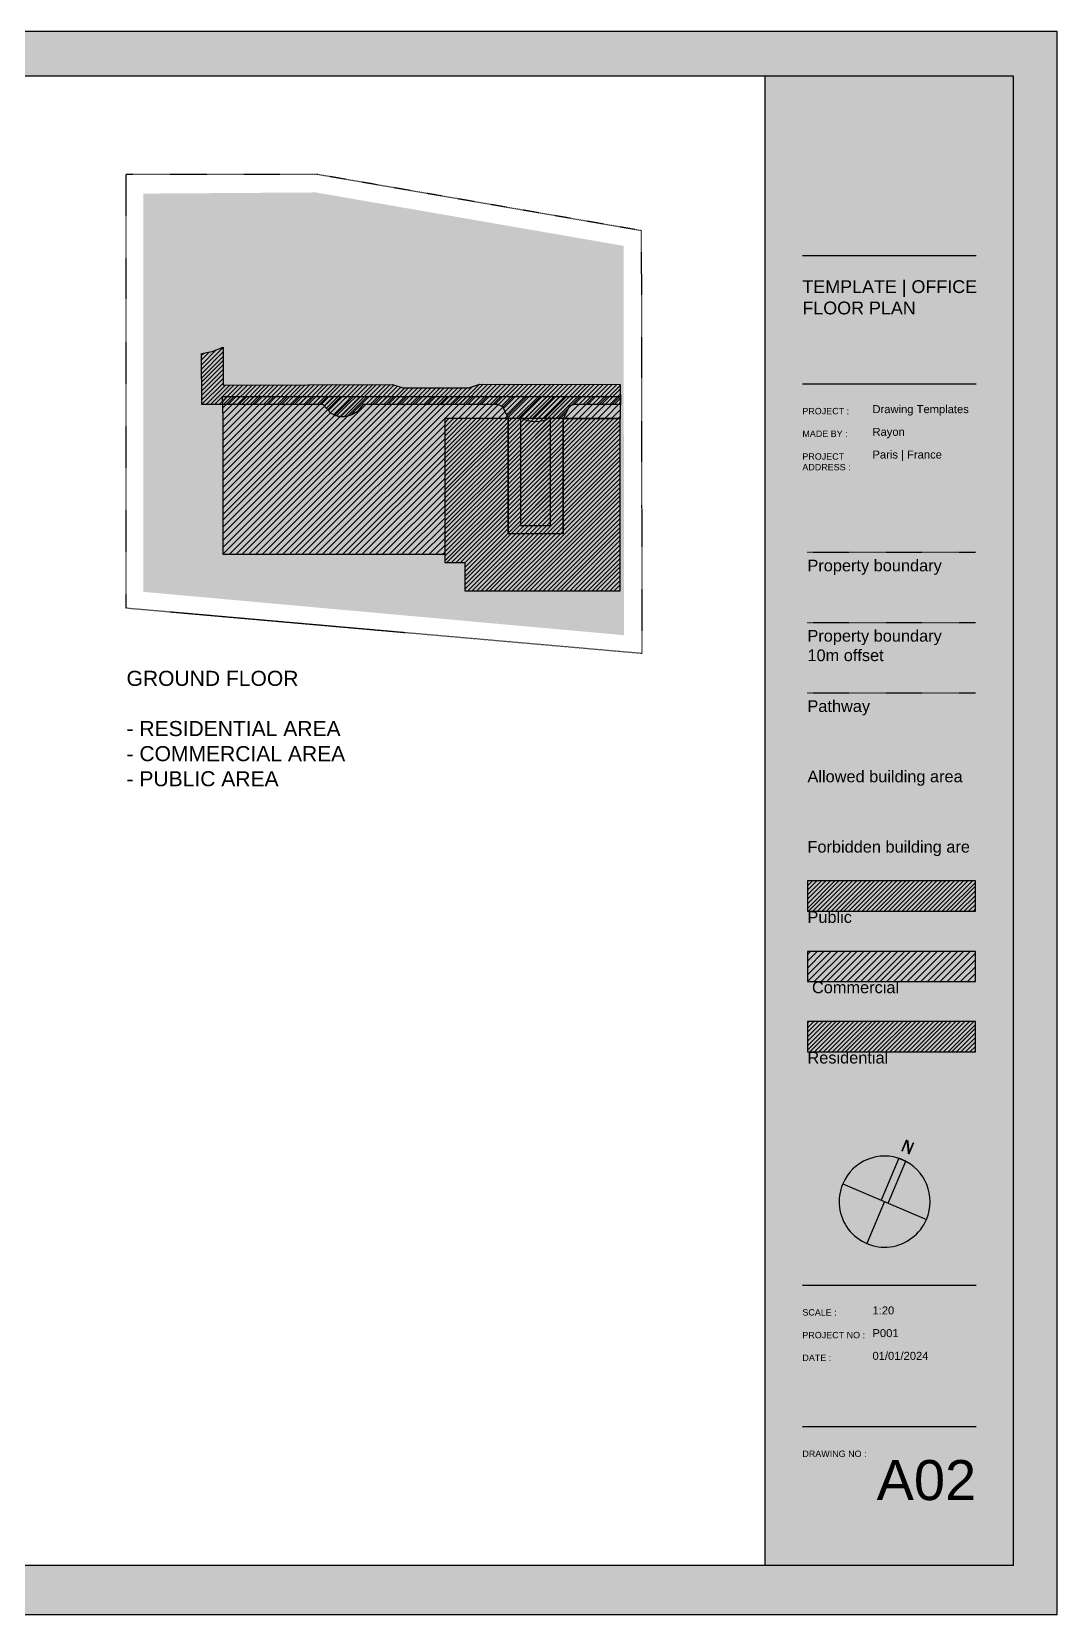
# Model space of a CAD drawing. Header units: metres. Extents: x 183920 to 188551, y 20757 to 23715.
# Drawn here: x 185372.6 to 185576.8, y 21119.2 to 21434.5 of the extents above; entities that cross this region are included whole.
import ezdxf

# ---------------------------------------------------------------- set-up
doc = ezdxf.new("R2010")
doc.units = ezdxf.units.M
for name, pattern in [('Commercial', [0]), ('Light Grey Page Line', [0]), ('Page Lines', [0]), ('Path', [0.00111125, 0.0003175, -0.00015875, 0.0003175, -0.00015875, 0, -0.00015875]), ('Property boundary', [0.00111125, 0.0003175, -0.00015875, 0.0003175, -0.00015875, 0, -0.00015875]), ('Public', [0]), ('Residential', [0]), ('Style', [0.00111125, 0.0003175, -0.00015875, 0.0003175, -0.00015875, 0, -0.00015875]), ('Style Grey Hatch  Line', [0])]:
    doc.linetypes.add(name, pattern=pattern)
for name, color, linetype, true_color in [('Imported blocks_1', 7, 'Continuous', 0xc57dd9), ('PDF Import', 7, 'Continuous', 0xff1493), ('Title blocks & Legend', 7, 'Continuous', 0xf890f8), ('Walls', 7, 'Continuous', 0x68db4c), ('Zoning', 7, 'Continuous', 0x47d2e2)]:
    doc.layers.add(name, color=color, linetype=linetype, true_color=true_color)
doc.styles.add('Logo Text A3', font='', dxfattribs={"height": 0.0024})
doc.styles.add('Sheet Number A3', font='', dxfattribs={"height": 0.0075})
doc.styles.add('Style_12', font='', dxfattribs={"height": 3})
doc.styles.add('Style_5', font='', dxfattribs={"height": 4.2})
doc.styles.add('Text M A3', font='', dxfattribs={"height": 0.0015})
doc.styles.add('Text S A3', font='', dxfattribs={"height": 0.0012})
doc.styles.get('Logo Text A3').set_extended_font_data('arial')
doc.styles.get('Sheet Number A3').set_extended_font_data('arial')
doc.styles.get('Style_12').set_extended_font_data('arial')
doc.styles.get('Style_5').set_extended_font_data('arial')
doc.styles.get('Text M A3').set_extended_font_data('arial')
doc.styles.get('Text S A3').set_extended_font_data('arial')
pattern_1 = [(45, (0, 0), (-5.303300858899106, 5.303300858899107), []), (45, (1.35, 0), (-5.303300858899106, 5.303300858899107), []), (45, (2.7, 0), (-5.303300858899106, 5.303300858899107), []), (45, (4.050000000000001, 0), (-5.303300858899106, 5.303300858899107), []), (45, (5.399999999999999, 0), (-5.303300858899106, 5.303300858899107), []), (45, (6.75, 0), (-5.303300858899106, 5.303300858899107), []), (45, (8.100000000000001, 0), (-5.303300858899106, 5.303300858899107), []), (45, (9.45, 0), (-5.303300858899106, 5.303300858899107), [])]
pattern_2 = [(45, (0, 0), (-3.535533905932737, 3.535533905932738), []), (45, (0.8999999999999999, 0), (-3.535533905932737, 3.535533905932738), []), (45, (1.8, 0), (-3.535533905932737, 3.535533905932738), []), (45, (2.7, 0), (-3.535533905932737, 3.535533905932738), []), (45, (3.6, 0), (-3.535533905932737, 3.535533905932738), []), (45, (4.5, 0), (-3.535533905932737, 3.535533905932738), []), (45, (5.4, 0), (-3.535533905932737, 3.535533905932738), []), (45, (6.3, 0), (-3.535533905932737, 3.535533905932738), [])]

# ---------------------------------------------------------------- blocks, each defined once
blk = doc.blocks.new('ScaledText')
at = {"layer": 'Title blocks & Legend', "insert": (185691.7441220085, 20079.06975461499), "char_height": 4.2, "width": 57.15096153846154, "attachment_point": 1, "style": 'Style_5'}
blk.add_mtext('Property boundary', dxfattribs=at)
blk = doc.blocks.new('ScaledText_5')
at = {"layer": 'Imported blocks_1', "insert": (-162.8804306422971, 30.85387132344426), "char_height": 0.0012, "width": 0.009646153846153846, "attachment_point": 1, "style": 'Text S A3'}
blk.add_mtext('PROJECT :', dxfattribs=at)
blk = doc.blocks.new('ScaledText_10')
at = {"layer": 'Title blocks & Legend', "insert": (185691.7441220084, 20079.06975461499), "char_height": 4.2, "width": 100.959999763976, "attachment_point": 1, "style": 'Style_5'}
blk.add_mtext(' Commercial', dxfattribs=at)
blk = doc.blocks.new('ScaledText_15')
at = {"layer": 'Imported blocks_1', "insert": (-162.8804306422971, 30.86166419504942), "char_height": 0.0012, "width": 0.009259615384615385, "attachment_point": 1, "style": 'Text S A3'}
blk.add_mtext('MADE BY :', dxfattribs=at)
blk = doc.blocks.new('ScaledText_18')
at = {"layer": 'Title blocks & Legend', "insert": (185691.7441220085, 20079.06975461499), "char_height": 4.2, "width": 57.15096153846154, "attachment_point": 1, "style": 'Style_5'}
blk.add_mtext('Property boundary\\P10m offset', dxfattribs=at)
blk = doc.blocks.new('A3  Title block minimal vertical')
at = {"layer": 'Imported blocks_1', "transparency": 33554483}
for points in [[(-0.2099314073314251, -0.1483019521171113), (-0.2005320687812578, -0.1390564406268284), (-0.2005320687812578, 0.1399498981545296), (0.1550605809780995, 0.1399498981545296), (0.1550605809780995, -0.1390564406268284), (-0.2005320687812578, -0.1390564406268284), (-0.2099314073314251, -0.1483019521171113), (0.2099314073314676, -0.1483019521171113), (0.2099314073314676, 0.1483019521171195), (-0.2099314073314251, 0.1483019521171195), (-0.2099314073314251, -0.1483019521171113)], [(0.180620286116124, -0.06146878940172724), (0.1815376347730086, -0.05930185374886622), (0.1819974989308505, -0.05949653224196715), (0.1821822954928767, -0.06129198126765741), (0.1827987791904129, -0.0598357405094971), (0.1830914200181305, -0.05995962682328857), (0.1821740715158963, -0.06212656211083859), (0.1818814305181397, -0.06200267572506291), (0.1816532951524526, -0.05984379838796855), (0.1809129289012087, -0.06159267109188005), (0.180620286116124, -0.06146878940172724)], [(0.176849900335257, -0.07067501146359047), (0.1781794616563782, -0.0712378667982959), (0.1815048096019954, -0.06338282175359325), (0.1801752482808742, -0.06281996641888782), (0.176849900335257, -0.07067501146359047)]]:
    blk.add_hatch(color=256, dxfattribs=at).paths.add_polyline_path(points, flags=0)
h = blk.add_hatch(color=256, dxfattribs=at)
edge = h.paths.add_edge_path(flags=0)
edge.add_line((0.1729157325874844, 0.1177487475928521), (0.1729157325874844, 0.1287278270255517))
edge.add_line((0.1729157325874844, 0.1287278270255517), (0.1807462492033576, 0.1287278270255517))
edge.add_arc((0.1805990281644988, 0.1254610725425581), 0.003270070165369793, -84.54646110202827, 87.41962837314571, ccw=False)
edge.add_line((0.1809098109081278, 0.1222058040478401), (0.1838130311677988, 0.1222058040478401))
edge.add_line((0.1838130311677988, 0.1222058040478401), (0.1838130311677994, 0.117748747597934))
edge.add_line((0.1838130311677994, 0.117748747597934), (0.1816867290057862, 0.117748747597934))
edge.add_line((0.1816867290057862, 0.117748747597934), (0.1750829251756895, 0.1221240231954549))
edge.add_line((0.1750829251756895, 0.1221240231954549), (0.1750829251757067, 0.117748747597934))
edge.add_line((0.1750829251757067, 0.117748747597934), (0.1729157325874844, 0.1177487475928521))
edge.add_line((0.1729157325874844, 0.1177487475928521), (0.1729157325874844, 0.1177487475928521))
at = {"layer": 'Imported blocks_1', "linetype": 'Page Lines'}
blk.add_lwpolyline([(-0.2099314073314248, -0.1483019521171226), (0.2099314073314677, -0.1483019521171226), (0.2099314073314677, 0.1483019521171085), (-0.2099314073314248, 0.1483019521171085), (-0.2099314073314248, -0.1483019521171226)], close=True, dxfattribs=at)
at = {"layer": 'Imported blocks_1', "linetype": 'Light Grey Page Line'}
blk.add_lwpolyline([(-0.2005320687812571, -0.1390564406268426), (0.2016915466515925, -0.1390564406268426), (0.2016915466515925, 0.1399498981545153), (-0.2005320687812571, 0.1399498981545153), (-0.2005320687812571, -0.1390564406268426)], close=True, dxfattribs=at)
at = {"layer": 'Imported blocks_1', "linetype": 'Page Lines'}
for points in [[(0.1550605809780948, 0.1399498873225211), (0.1550605809780948, -0.1390564115214913)], [(0.1620890018502521, 0.1063220825233825), (0.1946958290670561, 0.1063220825233826)], [(0.1620890018502521, 0.08229276619199163), (0.1946958290670561, 0.08229276619199169)], [(0.1696640652904924, -0.06763296629800761), (0.1853741733023694, -0.07428366977652559)], [(0.1775191192964622, -0.07095831803726764), (0.1741937578623408, -0.07881339494414248)], [(0.1620890018502521, -0.08661477361748393), (0.1946958290670561, -0.08661477361748388)], [(0.1620890018502521, -0.1131120256841145), (0.1946958290670561, -0.1131120256841145)]]:
    blk.add_lwpolyline(points, dxfattribs=at)
blk.add_lwpolyline([(0.1853741690138136, -0.07428368252904301, 1), (0.1696640592010107, -0.06763297828812262, 1), (0.1853741690138136, -0.07428368252904301)], format="xyb", close=True, dxfattribs=at)
at = {"layer": 'Imported blocks_1', "linetype": 'Style Grey Hatch  Line'}
blk.add_lwpolyline([(0.176849900335257, -0.07067501146359047), (0.1781794616563782, -0.0712378667982959), (0.1815048096019954, -0.06338282175359325), (0.1801752482808742, -0.06281996641888782), (0.176849900335257, -0.07067501146359047)], close=True, dxfattribs=at)
blk = doc.blocks.new('ScaledText_23')
at = {"layer": 'Imported blocks_1', "insert": (-163.009084716711, 30.85567535590889), "char_height": 0.0015, "width": 0.006850961538461538, "attachment_point": 1, "style": 'Text M A3'}
blk.add_mtext('Rayon', dxfattribs=at)
blk = doc.blocks.new('ScaledText_33')
at = {"layer": 'Imported blocks_1', "insert": (-162.8804306422971, 31.17108209350176), "char_height": 0.0012, "width": 0.01295, "attachment_point": 1, "style": 'Text S A3'}
blk.add_mtext('PROJECT NO :', dxfattribs=at)
blk = doc.blocks.new('ScaledText_42')
at = {"layer": 'Imported blocks_1', "insert": (-162.8804306422971, 31.1632892218966), "char_height": 0.0012, "width": 0.007021153846153847, "attachment_point": 1, "style": 'Text S A3'}
blk.add_mtext('SCALE :', dxfattribs=at)
blk = doc.blocks.new('ScaledText_45')
at = {"layer": 'Imported blocks_1', "insert": (-163.009084716711, 30.84788248430374), "char_height": 0.0015, "width": 0.0243188894388678, "attachment_point": 1, "style": 'Text M A3'}
blk.add_mtext('Drawing Templates', dxfattribs=at)
blk = doc.blocks.new('Group 11')
at = {"layer": 'Zoning', "linetype": 'Property boundary'}
blk.add_lwpolyline([(185902.589719177, 20637.36246918879), (185902.246874185, 20878.51506117249), (185717.4754785246, 20910.6), (185608.0345602202, 20910.59999998474), (185608.0343258452, 20663.2453936615), (185902.589719177, 20637.36246918879)], close=True, dxfattribs=at)
blk = doc.blocks.new('ScaledText_51')
at = {"layer": 'Imported blocks_1', "insert": (-162.8804306422971, 31.21182893811335), "char_height": 0.0012, "width": 0.01302884615384615, "attachment_point": 1, "style": 'Text S A3'}
blk.add_mtext('DRAWING NO :', dxfattribs=at)
blk = doc.blocks.new('ScaledText_57')
at = {"layer": 'Title blocks & Legend', "insert": (185691.7441220084, 20079.06975461499), "char_height": 4.2, "width": 100.959999763976, "attachment_point": 1, "style": 'Style_5'}
blk.add_mtext('Residential', dxfattribs=at)
blk = doc.blocks.new('ScaledText_61')
at = {"layer": 'Title blocks & Legend', "insert": (185691.7441220084, 20079.06975461499), "char_height": 4.2, "width": 100.959999763976, "attachment_point": 1, "style": 'Style_5'}
blk.add_mtext('Public', dxfattribs=at)
blk = doc.blocks.new('ScaledText_67')
at = {"layer": 'Imported blocks_1', "insert": (-163.0090847169363, 31.17288612575816), "char_height": 0.0015, "width": 0.01316105769230769, "attachment_point": 1, "style": 'Text M A3'}
blk.add_mtext('01/01/2024', dxfattribs=at)
blk = doc.blocks.new('ScaledText_73')
at = {"layer": 'Imported blocks_1', "insert": (-163.0090847169364, 30.86346822730583), "char_height": 0.0015, "width": 0.01540384615384615, "attachment_point": 1, "style": 'Text M A3'}
blk.add_mtext('Paris | France ', dxfattribs=at)
blk = doc.blocks.new('ScaledText_81')
at = {"layer": 'Imported blocks_1', "insert": (-163.009084716711, 31.16509325436121), "char_height": 0.0015, "width": 0.01315865384615384, "attachment_point": 1, "style": 'Text M A3'}
blk.add_mtext('P001', dxfattribs=at)
blk = doc.blocks.new('ScaledText_86')
at = {"layer": 'Imported blocks_1', "insert": (-163.7125384643408, 30.84210519768878), "char_height": 0.0024, "width": 0.04075906085664888, "attachment_point": 1, "style": 'Logo Text A3'}
blk.add_mtext('TEMPLATE | OFFICE FLOOR PLAN', dxfattribs=at)
blk = doc.blocks.new('ScaledText_96')
at = {"layer": 'Imported blocks_1', "insert": (-162.880430642298, 30.86945706665457), "char_height": 0.0012, "width": 0.01531380675831378, "attachment_point": 1, "style": 'Text S A3'}
blk.add_mtext('PROJECT ADDRESS :', dxfattribs=at)
blk = doc.blocks.new('ScaledText_98')
at = {"layer": 'Title blocks & Legend', "insert": (185691.7441220085, 20079.06975461499), "char_height": 4.2, "width": 68.46538461538461, "attachment_point": 1, "style": 'Style_5'}
blk.add_mtext('Forbidden building are', dxfattribs=at)
blk = doc.blocks.new('ScaledText_108')
at = {"layer": 'Imported blocks_1', "insert": (-163.7394796803852, 34.1430555842989), "char_height": 0.0075, "width": 0.03090911319807309, "attachment_point": 3, "style": 'Sheet Number A3'}
blk.add_mtext('A02', dxfattribs=at)
blk = doc.blocks.new('ScaledText_113')
at = {"layer": 'Title blocks & Legend', "insert": (185691.7441220085, 20079.06975461499), "char_height": 4.2, "width": 26.53942307692308, "attachment_point": 1, "style": 'Style_5'}
blk.add_mtext('Pathway', dxfattribs=at)
blk = doc.blocks.new('ScaledText_116')
at = {"layer": 'Imported blocks_1', "insert": (-162.8804306422971, 31.17887496510691), "char_height": 0.0012, "width": 0.005611538461538461, "attachment_point": 1, "style": 'Text S A3'}
blk.add_mtext('DATE :', dxfattribs=at)
blk = doc.blocks.new('ScaledText_120')
at = {"layer": 'Title blocks & Legend', "insert": (185691.7441220085, 20079.06975461499), "char_height": 4.2, "width": 89.99999976384957, "attachment_point": 1, "style": 'Style_5'}
blk.add_mtext('Allowed building area', dxfattribs=at)
blk = doc.blocks.new('ScaledText_127')
at = {"layer": 'Imported blocks_1', "insert": (-163.009084716711, 31.15730038275606), "char_height": 0.0015, "width": 0.01315865384615384, "attachment_point": 1, "style": 'Text M A3'}
blk.add_mtext('1:20', dxfattribs=at)

msp = doc.modelspace()

# ---------------------------------------------------------------- hatches: boundary and pattern name
at = {"layer": 'Title blocks & Legend', "transparency": 33554483}
for points in [[(185527.0392093316, 21287.27530224979), (185560.4797272277, 21287.27530224979), (185560.4797272277, 21293.32261759142), (185527.0392093316, 21293.32261759142), (185527.0392093316, 21287.27530224979)], [(185527.0392094574, 21273.2693594425), (185560.4797273536, 21273.2693594425), (185560.4797273536, 21279.31655825903), (185527.0392094574, 21279.31655825903), (185527.0392094574, 21273.2693594425)]]:
    msp.add_hatch(color=256, dxfattribs=at).paths.add_polyline_path(points, flags=0)
at = {"layer": 'Title blocks & Legend'}
h = msp.add_hatch(dxfattribs=at)
h.set_pattern_fill('PATTERN_4', color=256, scale=10, style=0, pattern_type=2)
h.set_pattern_definition(pattern_2)
h.paths.add_polyline_path([(185527.0392096184, 21259.26341663522), (185560.4797275146, 21259.26341663522), (185560.4797275146, 21265.31061545173), (185527.0392096184, 21265.31061545173), (185527.0392096184, 21259.26341663522)], flags=0)
h = msp.add_hatch(dxfattribs=at)
h.set_pattern_fill('PATTERN_2', color=256, scale=15, style=0, pattern_type=2)
h.set_pattern_definition(pattern_1)
h.paths.add_polyline_path([(185527.0392096184, 21245.25747382795), (185560.4797275146, 21245.25747382795), (185560.4797275146, 21251.23526787294), (185527.0392096184, 21251.23526787294), (185527.0392096184, 21245.25747382795)], flags=0)
h = msp.add_hatch(dxfattribs=at)
h.set_pattern_fill('PATTERN_3', color=256, scale=10, style=0, pattern_type=2)
h.set_pattern_definition(pattern_2)
h.paths.add_polyline_path([(185527.0392094574, 21231.25153102072), (185560.4797273536, 21231.25153102072), (185560.4797273536, 21237.29872983726), (185527.0392094574, 21237.29872983726), (185527.0392094574, 21231.25153102072)], flags=0)
at = {"layer": 'Walls'}
h = msp.add_hatch(dxfattribs=at)
h.set_pattern_fill('PATTERN_3', color=256, scale=10, style=0, pattern_type=2)
h.set_pattern_definition(pattern_2)
h.paths.add_polyline_path([(185467.5017781783, 21357.38558472286), (185454.8522909398, 21357.38847782041), (185454.8522909787, 21328.72073389135), (185458.8176558749, 21328.72073389135), (185458.8176558749, 21323.06517859782), (185489.7817884079, 21323.06517859782), (185489.7817884079, 21357.31754356324), (185478.3550531126, 21357.31754356324), (185478.3550531126, 21334.44726326687), (185467.4355073014, 21334.44726326687), (185467.4355073014, 21357.38280334232), (185467.3165274955, 21357.34489657372)], flags=0)
h = msp.add_hatch(dxfattribs=at)
h.set_pattern_fill('PATTERN_3', color=256, scale=10, style=0, pattern_type=2)
h.set_pattern_definition(pattern_2)
edge = h.paths.add_edge_path(flags=0)
edge.add_arc((185472.8934656825, 21362.88163376369), 6.103593369084156, 240.51333367870672, 299.4866663212934, ccw=False)
edge.add_line((185469.8891488474, 21357.56863721096), (185469.8891487486, 21336.10560799201))
edge.add_line((185469.8891487486, 21336.10560799201), (185475.897826149, 21336.10560789413))
edge.add_line((185475.897826149, 21336.10560789413), (185475.8977825176, 21357.56863721096))
edge.add_line((185475.8977825176, 21357.56863721096), (185475.8977825176, 21357.56863721096))
at = {"layer": 'Zoning', "transparency": 33554483}
msp.add_hatch(color=256, dxfattribs=at).paths.add_polyline_path([(185490.5408720599, 21314.23923012233), (185490.4276907181, 21391.8046771294), (185429.1887910826, 21402.43860854005), (185394.7956199032, 21402.21059145706), (185394.8191003138, 21322.87850234257), (185490.5408720599, 21314.23923012233)], flags=0)
at = {"layer": 'Zoning'}
h = msp.add_hatch(dxfattribs=at)
h.set_pattern_fill('PATTERN_4', color=256, scale=10, style=0, pattern_type=2)
h.set_pattern_definition(pattern_2)
edge = h.paths.add_edge_path(flags=0)
edge.add_line((185467.4978958333, 21355.59673932804), (185467.5298958333, 21357.49073932804))
edge.add_line((185467.5298958333, 21357.49073932804), (185466.4098958333, 21359.66873932804))
edge.add_line((185466.4098958333, 21359.66873932804), (185466.1538958334, 21359.85473932805))
edge.add_line((185466.1538958334, 21359.85473932805), (185465.4018958333, 21360.23073932805))
edge.add_line((185465.4018958333, 21360.23073932805), (185438.5698958334, 21360.23073932805))
edge.add_line((185438.5698958334, 21360.23073932805), (185437.3858958333, 21358.74073932804))
edge.add_spline(control_points=[(185437.3858958333, 21358.74073932804), (185434.5858958334, 21356.93273932804), (185432.2018958333, 21358.42473932805)], knot_values=[0, 0, 0, 1, 1, 1], degree=2, periodic=0)
edge.add_line((185432.2018958333, 21358.42473932805), (185430.5698958334, 21360.23073932805))
edge.add_line((185430.5698958334, 21360.23073932805), (185410.6658958333, 21360.23073932805))
edge.add_line((185410.6658958333, 21360.23073932805), (185406.4578958333, 21360.20873932805))
edge.add_line((185406.4578958333, 21360.20873932805), (185406.4258958334, 21370.36073932805))
edge.add_line((185406.4258958334, 21370.36073932805), (185408.523744755, 21370.78883595411))
edge.add_line((185408.523744755, 21370.78883595411), (185410.7013440032, 21371.61558368902))
edge.add_line((185410.7013440032, 21371.61558368902), (185410.6818958333, 21364.05473932805))
edge.add_line((185410.6818958333, 21364.05473932805), (185444.3938958333, 21364.21673932805))
edge.add_line((185444.3938958333, 21364.21673932805), (185446.5058958333, 21363.50473932804))
edge.add_line((185446.5058958333, 21363.50473932804), (185459.5938958334, 21363.52673932804))
edge.add_line((185459.5938958334, 21363.52673932804), (185461.8018958333, 21364.22273932804))
edge.add_line((185461.8018958333, 21364.22273932804), (185489.7698958333, 21364.20473932804))
edge.add_line((185489.7698958333, 21364.20473932804), (185489.8338958333, 21360.23073932805))
edge.add_line((185489.8338958333, 21360.23073932805), (185480.5698958334, 21360.23073932805))
edge.add_line((185480.5698958334, 21360.23073932805), (185479.6898958333, 21359.88273932804))
edge.add_line((185479.6898958333, 21359.88273932804), (185478.3778958333, 21357.34473932804))
edge.add_line((185478.3778958333, 21357.34473932804), (185478.3778958333, 21334.44673932805))
edge.add_line((185478.3778958333, 21334.44673932805), (185467.4978958333, 21334.44673932805))
edge.add_line((185467.4978958333, 21334.44673932805), (185467.4978958333, 21355.59673932804))
h = msp.add_hatch(dxfattribs=at)
h.set_pattern_fill('PATTERN_2', color=256, scale=15, style=0, pattern_type=2)
h.set_pattern_definition(pattern_1)
h.paths.add_polyline_path([(185454.8384147902, 21330.2902755162), (185410.7163722291, 21330.29027551608), (185410.716372297, 21357.41837608104), (185410.5936475062, 21361.78347375031), (185489.7622943079, 21361.79602514936), (185489.7622943079, 21357.41558688125), (185454.838414858, 21357.41698148127), (185454.8384147902, 21330.2902755162)], flags=0)

# ---------------------------------------------------------------- linework, layer by layer
at = {"layer": 'Title blocks & Legend', "linetype": 'Property boundary'}
msp.add_lwpolyline([(185527.0446598549, 21330.79761767867), (185560.4797270465, 21330.79761780026)], dxfattribs=at)
at = {"layer": 'Title blocks & Legend', "linetype": 'Style'}
msp.add_lwpolyline([(185527.0446598761, 21316.79167487137), (185560.4797270678, 21316.79167499298)], dxfattribs=at)
at = {"layer": 'Title blocks & Legend', "linetype": 'Path'}
msp.add_lwpolyline([(185527.0446598761, 21302.78573206408), (185560.4797270677, 21302.78573218568)], dxfattribs=at)
at = {"layer": 'Title blocks & Legend', "linetype": 'Public'}
msp.add_lwpolyline([(185527.0392096184, 21259.26341663522), (185560.4797275146, 21259.26341663522), (185560.4797275146, 21265.31061545173), (185527.0392096184, 21265.31061545173), (185527.0392096184, 21259.26341663522)], close=True, dxfattribs=at)
at = {"layer": 'Title blocks & Legend', "linetype": 'Commercial'}
msp.add_lwpolyline([(185527.0392096184, 21245.25747382795), (185560.4797275146, 21245.25747382795), (185560.4797275146, 21251.23526787294), (185527.0392096184, 21251.23526787294), (185527.0392096184, 21245.25747382795)], close=True, dxfattribs=at)
at = {"layer": 'Title blocks & Legend', "linetype": 'Residential'}
msp.add_lwpolyline([(185527.0392094574, 21231.25153102072), (185560.4797273536, 21231.25153102072), (185560.4797273536, 21237.29872983726), (185527.0392094574, 21237.29872983726), (185527.0392094574, 21231.25153102072)], close=True, dxfattribs=at)
at = {"layer": 'Walls', "linetype": 'Residential'}
msp.add_lwpolyline([(185467.5017781783, 21357.38558472286), (185454.8522909398, 21357.38847782041), (185454.8522909787, 21328.72073389135), (185458.8176558749, 21328.72073389135), (185458.8176558749, 21323.06517859782), (185489.7817884079, 21323.06517859782), (185489.7817884079, 21357.31754356324), (185478.3550531126, 21357.31754356324), (185478.3550531126, 21334.44726326687), (185467.4355073014, 21334.44726326687), (185467.4355073014, 21357.38280334232), (185467.3165274955, 21357.34489657372)], dxfattribs=at)
msp.add_lwpolyline([(185475.8977825176, 21357.56863721096, -0.2631536085381889), (185469.8891488474, 21357.56863721096), (185469.8891487486, 21336.10560799201), (185475.897826149, 21336.10560789413), (185475.8977825176, 21357.56863721096)], format="xyb", close=True, dxfattribs=at)
at = {"layer": 'Zoning', "linetype": 'Public'}
for points in [[(185432.2018958333, 21358.42473932805), (185430.5698958334, 21360.23073932805), (185410.6658958333, 21360.23073932805), (185406.4578958333, 21360.20873932805), (185406.4258958334, 21370.36073932805), (185408.523744755, 21370.78883595411), (185410.7013440032, 21371.61558368902), (185410.6818958333, 21364.05473932805), (185444.3938958333, 21364.21673932805), (185446.5058958333, 21363.50473932804), (185459.5938958334, 21363.52673932804), (185461.8018958333, 21364.22273932804), (185489.7698958333, 21364.20473932804), (185489.8338958333, 21360.23073932805), (185480.5698958334, 21360.23073932805), (185479.6898958333, 21359.88273932804), (185478.3778958333, 21357.34473932804), (185478.3778958333, 21334.44673932805), (185467.4978958333, 21334.44673932805), (185467.4978958333, 21355.59673932804)], [(185467.4978958333, 21355.59673932804), (185467.5298958333, 21357.49073932804), (185466.4098958333, 21359.66873932804), (185466.1538958334, 21359.85473932805), (185465.4018958333, 21360.23073932805), (185438.5698958334, 21360.23073932805), (185437.3858958333, 21358.74073932804)]]:
    msp.add_lwpolyline(points, dxfattribs=at)
at = {"layer": 'Zoning', "linetype": 'Commercial'}
msp.add_lwpolyline([(185454.8384147902, 21330.2902755162), (185410.7163722291, 21330.29027551608), (185410.716372297, 21357.41837608104), (185410.5936475062, 21361.78347375031), (185489.7622943079, 21361.79602514936), (185489.7622943079, 21357.41558688125), (185454.838414858, 21357.41698148127), (185454.8384147902, 21330.2902755162)], close=True, dxfattribs=at)
at = {"layer": 'Zoning'}
msp.add_open_spline([(185437.3858958333, 21358.74073932804), (185434.5858958334, 21356.93273932804), (185432.2018958333, 21358.42473932805)], degree=2, dxfattribs=at)

# ---------------------------------------------------------------- block references
at = {"layer": 'Imported blocks_1', "yscale": 1062.975773071686}
for name, p, xscale in [('ScaledText_86', (359219.2502147456, -11399.4524736129), 1060.964683923027), ('ScaledText_5', (358336.4131296086, -11437.38832262452), 1060.964683923744), ('ScaledText_45', (358486.8645850898, -11430.47707908147), 1060.964683925084), ('ScaledText_15', (358336.4131296086, -11450.19389317758), 1060.964683923744), ('ScaledText_23', (358486.8645848714, -11443.28264963454), 1060.964683923744), ('ScaledText_73', (358486.8645852411, -11456.08821984544), 1060.964683923744), ('ScaledText_96', (358336.4131295633, -11462.99946373064), 1060.96468392346), ('ScaledText_42', (358336.4131296086, -11945.83667514071), 1060.964683923744), ('ScaledText_127', (358486.8645848713, -11938.92543159766), 1060.964683923744), ('ScaledText_33', (358336.4131296085, -11958.64224569378), 1060.964683923744), ('ScaledText_81', (358486.8645848713, -11951.73100215073), 1060.964683923744), ('ScaledText_67', (358486.864585241, -11964.53657236164), 1060.964683923744), ('ScaledText_116', (358336.4131296085, -11971.44781624684), 1060.964683923744), ('ScaledText_51', (358336.4131296086, -12025.5991545107), 1060.964683923744), ('ScaledText_108', (359282.4290331168, -15143.31766231307), 1060.964683924926)]:
    msp.add_blockref(name, p, dxfattribs=dict(at, xscale=xscale))
at = {"layer": 'Title blocks & Legend'}
for name, p, xscale, yscale in [('A3  Title block minimal vertical', (185354.0578092249, 21276.833), 1060.964683923744, 1062.975773071686), ('ScaledText', (82635.09747813208, 10203.46567328924), 0.5541007879359146, 0.5541007879359146), ('ScaledText_18', (82635.09747813205, 10189.45946443366), 0.5541007879359146, 0.5541007879359146), ('ScaledText_113', (82635.09747813205, 10175.45325557809), 0.5541007879359146, 0.5541007879359146), ('ScaledText_120', (82635.09747812612, 10161.44704672252), 0.5541007879359464, 0.5541007879359146), ('ScaledText_98', (82635.09747813208, 10147.44083786694), 0.5541007879359146, 0.5541007879359146), ('ScaledText_61', (82635.09747817738, 10133.43462901136), 0.5541007879356705, 0.5541007879359146), ('ScaledText_10', (82635.09747817738, 10119.42842015579), 0.5541007879356705, 0.5541007879359146), ('ScaledText_57', (82635.09747817738, 10105.42221130021), 0.5541007879356705, 0.5541007879359146)]:
    msp.add_blockref(name, p, dxfattribs=dict(at, xscale=xscale, yscale=yscale))
at = {"layer": 'Zoning', "xscale": 0.3490400006450455, "yscale": 0.3490400006450455}
msp.add_blockref('Group 11', (120606.7002763931, 14107.38217319873), dxfattribs=at)

# ---------------------------------------------------------------- texts
at = {"layer": 'PDF Import', "insert": (185391.4759077576, 21307.15071762304), "char_height": 3, "width": 95.5042759497561, "attachment_point": 1, "style": 'Style_12'}
msp.add_mtext('GROUND FLOOR\\P\\P- RESIDENTIAL AREA\\P- COMMERCIAL AREA\\P- PUBLIC AREA', dxfattribs=at)

doc.saveas('drawing.dxf')
